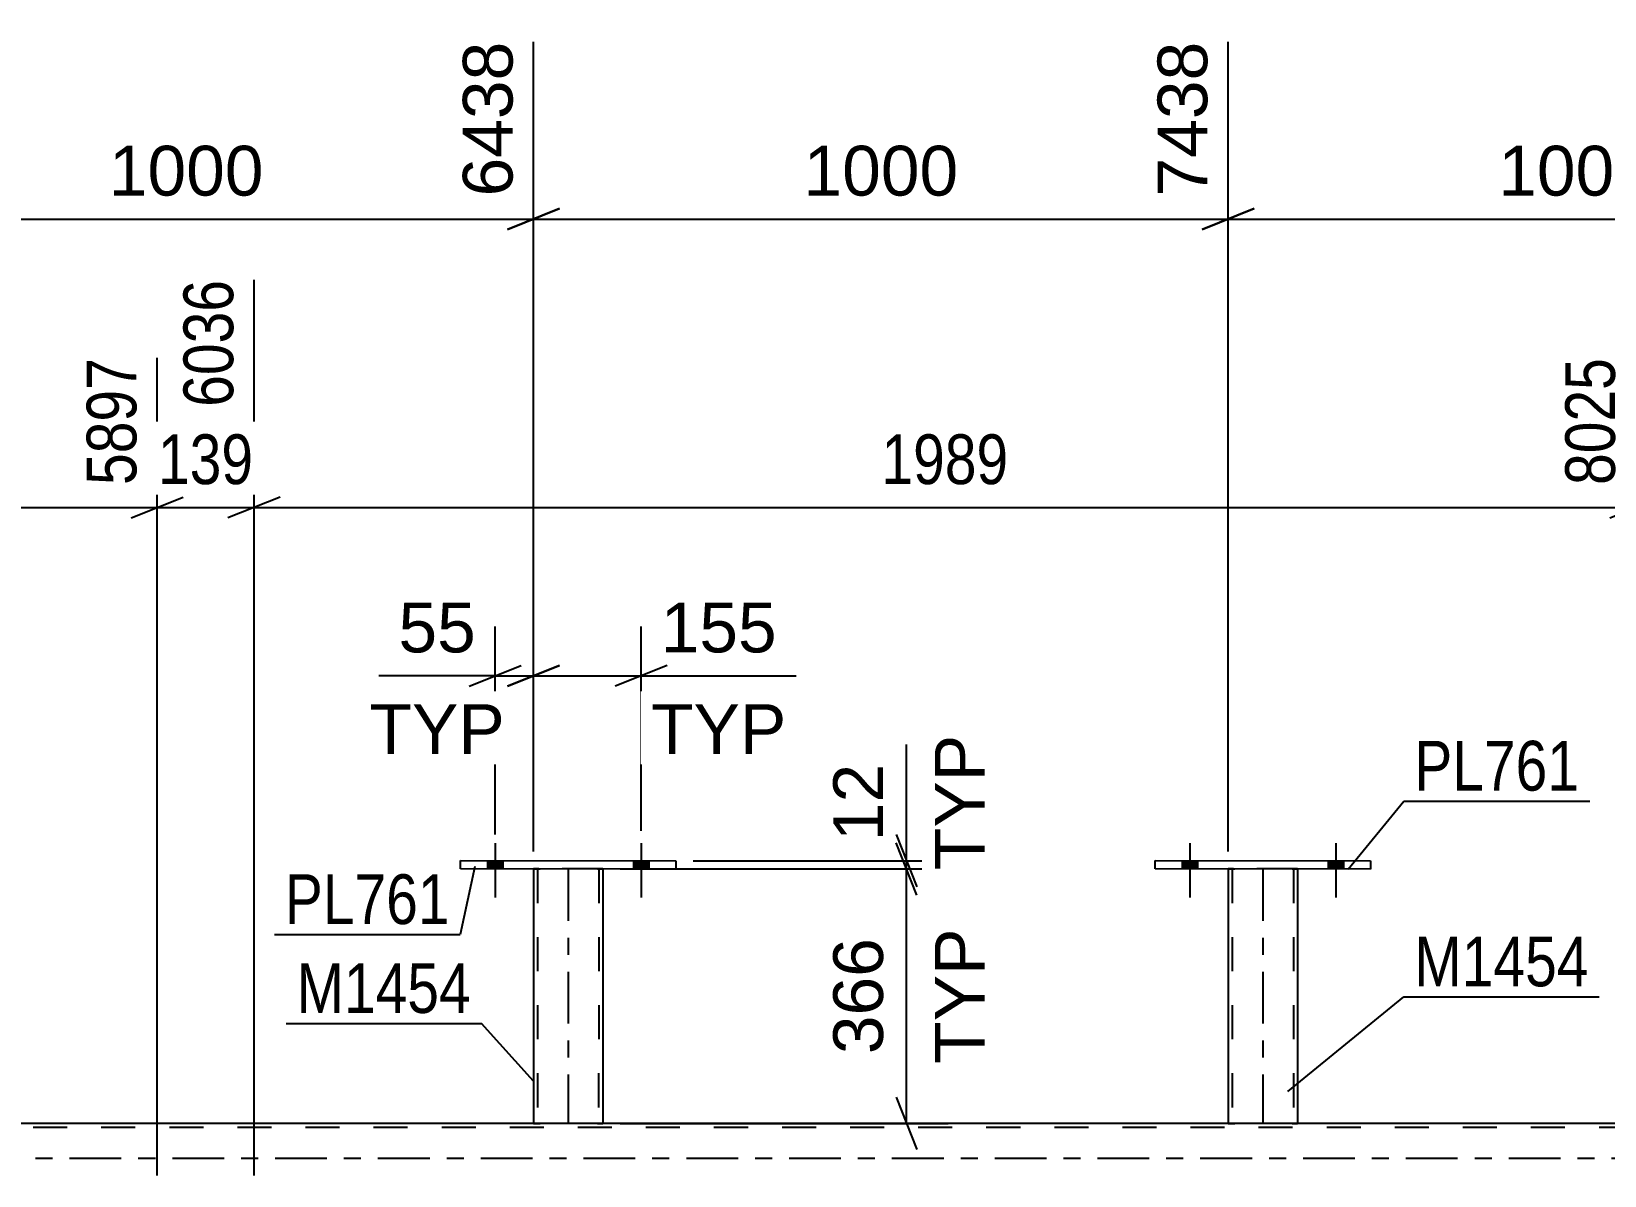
# Model space of a CAD drawing. Header units: millimetres. Extents: x 0 to 3377, y 0 to 1913.
# Drawn here: x 275 to 365.6, y 414.5 to 480.3 of the extents above; entities that cross this region are included whole.
import ezdxf

# ---------------------------------------------------------------- set-up
doc = ezdxf.new("R2010")
doc.units = ezdxf.units.MM
doc.linetypes.add('DXK_LINE_DOT2', pattern=[3.9198, 1.9599, -1.9599])
doc.linetypes.add('DXK_LINE_DOT3', pattern=[5.9187, 2.979, -0.9799, 0.9799, -0.9799])
doc.styles.add('Arial', font='ARIAL.TTF', dxfattribs={"height": 0.2})
doc.styles.add('Arial Narrow', font='ARIALN.TTF', dxfattribs={"height": 0.2})

# ---------------------------------------------------------------- blocks, each defined once
blk = doc.blocks.new('Part-203723820-3103 - 2969')
at = {"color": 7, "linetype": 'DXK_LINE_DOT2'}
for p, q in [((767.084, 417.268), (46.414, 417.268)), ((307.946, 417.508), (307.466, 417.508)), ((347.944, 417.508), (347.464, 417.508))]:
    blk.add_line(p, q, dxfattribs=at)
at = {"color": 2, "linetype": 'Continuous'}
for p, q in [((307.466, 417.508), (267.947, 417.508)), ((347.464, 417.508), (307.946, 417.508)), ((387.463, 417.508), (347.944, 417.508))]:
    blk.add_line(p, q, dxfattribs=at)
at = {"color": 7, "linetype": 'DXK_LINE_DOT3'}
blk.add_line((46.414, 415.508), (767.084, 415.508), dxfattribs=at)
blk = doc.blocks.new('Part-203723820-3477 - 2969')
at = {"color": 2, "linetype": 'Continuous'}
for p, q in [((339.749, 432.149), (339.749, 432.629)), ((339.749, 432.629), (352.149, 432.625)), ((352.149, 432.145), (339.749, 432.149)), ((352.149, 432.625), (352.149, 432.145))]:
    blk.add_line(p, q, dxfattribs=at)
blk = doc.blocks.new('Bolt-203723820-3070 - 2969')
at = {"linetype": 'Continuous'}
for points in [[(301.311, 432.149), (302.191, 432.148), (302.191, 432.628), (301.311, 432.629)], [(309.711, 432.146), (310.591, 432.146), (310.591, 432.626), (309.711, 432.626)]]:
    blk.add_hatch(color=1, dxfattribs=at).paths.add_polyline_path(points)
at = {"color": 1, "linetype": 'Continuous'}
for p, q in [((301.751, 433.628), (301.75, 430.508)), ((310.151, 433.626), (310.15, 430.506)), ((301.311, 432.629), (301.311, 432.149)), ((302.191, 432.628), (302.191, 432.148)), ((309.711, 432.626), (309.711, 432.146)), ((310.591, 432.626), (310.591, 432.146))]:
    blk.add_line(p, q, dxfattribs=at)
blk = doc.blocks.new('Bolt-203723820-3071 - 2969')
at = {"linetype": 'Continuous'}
for points in [[(301.311, 432.149), (302.191, 432.148), (302.191, 432.628), (301.311, 432.629)], [(309.711, 432.146), (310.591, 432.146), (310.591, 432.626), (309.711, 432.626)]]:
    blk.add_hatch(color=1, dxfattribs=at).paths.add_polyline_path(points)
at = {"color": 1, "linetype": 'Continuous'}
for p, q in [((301.751, 433.628), (301.75, 430.508)), ((310.151, 433.626), (310.15, 430.506)), ((301.311, 432.629), (301.311, 432.149)), ((302.191, 432.628), (302.191, 432.148)), ((309.711, 432.626), (309.711, 432.146)), ((310.591, 432.626), (310.591, 432.146))]:
    blk.add_line(p, q, dxfattribs=at)
blk = doc.blocks.new('Part-203723820-3337 - 2969')
at = {"color": 2, "linetype": 'Continuous'}
for p, q in [((299.751, 432.149), (299.751, 432.629)), ((299.751, 432.629), (312.151, 432.625)), ((312.151, 432.145), (299.751, 432.149)), ((312.151, 432.625), (312.151, 432.145))]:
    blk.add_line(p, q, dxfattribs=at)
blk = doc.blocks.new('Part-203723820-3434 - 2969')
at = {"color": 2, "linetype": 'Continuous'}
for p, q in [((303.951, 432.148), (303.946, 417.509)), ((307.951, 432.146), (307.946, 417.508)), ((303.983, 417.509), (303.946, 417.509)), ((304.087, 417.509), (303.983, 417.509)), ((304.242, 417.509), (304.087, 417.509)), ((307.65, 417.508), (304.242, 417.509)), ((307.805, 417.508), (307.65, 417.508)), ((307.909, 417.508), (307.805, 417.508)), ((307.946, 417.508), (307.909, 417.508))]:
    blk.add_line(p, q, dxfattribs=at)
at = {"color": 7, "linetype": 'DXK_LINE_DOT2'}
for p, q in [((303.951, 432.151), (303.951, 432.151)), ((303.951, 432.151), (303.951, 432.148)), ((303.951, 432.148), (303.951, 432.151)), ((303.987, 432.151), (303.951, 432.151)), ((303.951, 432.151), (303.987, 432.151)), ((304.091, 432.151), (303.987, 432.151)), ((303.987, 432.151), (304.091, 432.151)), ((304.247, 432.151), (304.091, 432.151)), ((304.091, 432.151), (304.247, 432.15)), ((304.191, 432.151), (304.186, 417.509)), ((304.191, 432.151), (304.191, 432.151)), ((304.209, 432.151), (304.191, 432.151)), ((304.191, 432.151), (304.209, 432.151)), ((304.261, 432.15), (304.209, 432.151)), ((304.209, 432.151), (304.261, 432.151)), ((307.654, 432.15), (304.247, 432.151)), ((307.654, 432.149), (304.247, 432.15)), ((304.261, 432.151), (304.339, 432.151)), ((307.562, 432.149), (304.261, 432.15)), ((307.64, 432.15), (304.339, 432.151)), ((307.64, 432.149), (307.562, 432.149)), ((307.64, 432.15), (307.692, 432.15)), ((307.692, 432.149), (307.64, 432.149)), ((307.81, 432.15), (307.654, 432.15)), ((307.654, 432.149), (307.81, 432.149)), ((307.692, 432.15), (307.711, 432.15)), ((307.711, 432.149), (307.692, 432.149)), ((307.711, 432.15), (307.706, 417.508)), ((307.711, 432.149), (307.711, 432.15)), ((307.914, 432.15), (307.81, 432.15)), ((307.81, 432.149), (307.914, 432.149)), ((307.951, 432.15), (307.914, 432.15)), ((307.914, 432.149), (307.951, 432.149)), ((307.951, 432.15), (307.951, 432.149)), ((307.951, 432.146), (307.951, 432.15)), ((307.951, 432.149), (307.951, 432.146)), ((303.946, 417.509), (303.983, 417.509)), ((303.983, 417.509), (304.087, 417.509)), ((304.087, 417.509), (304.242, 417.509)), ((304.186, 417.509), (304.204, 417.509)), ((304.186, 417.509), (304.204, 417.509)), ((307.558, 417.508), (304.204, 417.509)), ((304.204, 417.509), (304.242, 417.509)), ((307.65, 417.508), (304.242, 417.509)), ((304.242, 417.509), (304.256, 417.509)), ((304.256, 417.509), (304.334, 417.509)), ((307.636, 417.508), (304.334, 417.509)), ((307.636, 417.508), (307.558, 417.508)), ((307.688, 417.508), (307.636, 417.508)), ((307.636, 417.508), (307.688, 417.508)), ((307.65, 417.508), (307.805, 417.508)), ((307.706, 417.508), (307.688, 417.508)), ((307.688, 417.508), (307.706, 417.508)), ((307.805, 417.508), (307.909, 417.508)), ((307.909, 417.508), (307.946, 417.508))]:
    blk.add_line(p, q, dxfattribs=at)
at = {"color": 7, "linetype": 'DXK_LINE_DOT3'}
blk.add_line((305.951, 432.15), (305.946, 417.508), dxfattribs=at)
blk = doc.blocks.new('Part-203723820-3482 - 2969')
at = {"color": 2, "linetype": 'Continuous'}
for p, q in [((343.949, 432.148), (343.944, 417.509)), ((347.949, 432.146), (347.944, 417.508)), ((343.981, 417.509), (343.944, 417.509)), ((344.085, 417.509), (343.981, 417.509)), ((344.241, 417.509), (344.085, 417.509)), ((347.648, 417.508), (344.241, 417.509)), ((347.804, 417.508), (347.648, 417.508)), ((347.908, 417.508), (347.804, 417.508)), ((347.944, 417.508), (347.908, 417.508))]:
    blk.add_line(p, q, dxfattribs=at)
at = {"color": 7, "linetype": 'DXK_LINE_DOT2'}
for p, q in [((343.949, 432.151), (343.949, 432.151)), ((343.949, 432.151), (343.949, 432.148)), ((343.949, 432.148), (343.949, 432.151)), ((343.986, 432.151), (343.949, 432.151)), ((343.949, 432.151), (343.986, 432.151)), ((344.09, 432.151), (343.986, 432.151)), ((343.986, 432.151), (344.09, 432.151)), ((344.245, 432.151), (344.09, 432.151)), ((344.09, 432.151), (344.245, 432.15)), ((344.189, 432.151), (344.184, 417.509)), ((344.189, 432.151), (344.189, 432.151)), ((344.207, 432.15), (344.189, 432.151)), ((344.189, 432.151), (344.207, 432.151)), ((344.207, 432.151), (344.259, 432.151)), ((344.259, 432.15), (344.207, 432.15)), ((347.653, 432.15), (344.245, 432.151)), ((347.653, 432.149), (344.245, 432.15)), ((344.259, 432.151), (344.337, 432.151)), ((347.561, 432.149), (344.259, 432.15)), ((347.639, 432.15), (344.337, 432.151)), ((347.639, 432.149), (347.561, 432.149)), ((347.639, 432.15), (347.691, 432.15)), ((347.691, 432.149), (347.639, 432.149)), ((347.809, 432.15), (347.653, 432.15)), ((347.653, 432.149), (347.809, 432.149)), ((347.691, 432.15), (347.709, 432.15)), ((347.709, 432.149), (347.691, 432.149)), ((347.709, 432.15), (347.704, 417.508)), ((347.709, 432.149), (347.709, 432.15)), ((347.913, 432.15), (347.809, 432.15)), ((347.809, 432.149), (347.913, 432.149)), ((347.949, 432.15), (347.913, 432.15)), ((347.913, 432.149), (347.949, 432.149)), ((347.949, 432.15), (347.949, 432.149)), ((347.949, 432.146), (347.949, 432.15)), ((347.949, 432.149), (347.949, 432.146)), ((343.944, 417.509), (343.981, 417.509)), ((343.981, 417.509), (344.085, 417.509)), ((344.085, 417.509), (344.241, 417.509)), ((344.184, 417.509), (344.203, 417.509)), ((344.184, 417.509), (344.203, 417.509)), ((347.556, 417.508), (344.203, 417.509)), ((344.203, 417.509), (344.241, 417.509)), ((347.648, 417.508), (344.241, 417.509)), ((344.241, 417.509), (344.255, 417.509)), ((344.255, 417.509), (344.333, 417.509)), ((347.634, 417.508), (344.333, 417.509)), ((347.634, 417.508), (347.556, 417.508)), ((347.686, 417.508), (347.634, 417.508)), ((347.634, 417.508), (347.686, 417.508)), ((347.648, 417.508), (347.804, 417.508)), ((347.704, 417.508), (347.686, 417.508)), ((347.686, 417.508), (347.704, 417.508)), ((347.804, 417.508), (347.908, 417.508)), ((347.908, 417.508), (347.944, 417.508))]:
    blk.add_line(p, q, dxfattribs=at)
at = {"color": 7, "linetype": 'DXK_LINE_DOT3'}
blk.add_line((345.949, 432.15), (345.944, 417.508), dxfattribs=at)
blk = doc.blocks.new('Bolt-203723820-3515 - 2969')
at = {"linetype": 'Continuous'}
for points in [[(341.309, 432.149), (342.189, 432.148), (342.189, 432.628), (341.309, 432.629)], [(349.709, 432.146), (350.589, 432.146), (350.589, 432.626), (349.709, 432.626)]]:
    blk.add_hatch(color=1, dxfattribs=at).paths.add_polyline_path(points)
at = {"color": 1, "linetype": 'Continuous'}
for p, q in [((341.75, 433.628), (341.749, 430.508)), ((350.15, 433.626), (350.149, 430.506)), ((341.309, 432.629), (341.309, 432.149)), ((342.189, 432.628), (342.189, 432.148)), ((349.709, 432.626), (349.709, 432.146)), ((350.589, 432.626), (350.589, 432.146))]:
    blk.add_line(p, q, dxfattribs=at)
blk = doc.blocks.new('Bolt-203723820-3516 - 2969')
at = {"linetype": 'Continuous'}
for points in [[(341.309, 432.149), (342.189, 432.148), (342.189, 432.628), (341.309, 432.629)], [(349.709, 432.146), (350.589, 432.146), (350.589, 432.626), (349.709, 432.626)]]:
    blk.add_hatch(color=1, dxfattribs=at).paths.add_polyline_path(points)
at = {"color": 1, "linetype": 'Continuous'}
for p, q in [((341.75, 433.628), (341.749, 430.508)), ((350.15, 433.626), (350.149, 430.506)), ((341.309, 432.629), (341.309, 432.149)), ((342.189, 432.628), (342.189, 432.148)), ((349.709, 432.626), (349.709, 432.146)), ((350.589, 432.626), (350.589, 432.146))]:
    blk.add_line(p, q, dxfattribs=at)
blk = doc.blocks.new('StraightDimension-203723820-3660 - 2969')
at = {"color": 7, "linetype": 'Continuous'}
for p, q in [((303.951, 433.151), (303.951, 479.749)), ((343.949, 433.151), (343.949, 479.749)), ((305.451, 470.155), (302.451, 468.955)), ((342.449, 468.955), (345.449, 470.155)), ((303.951, 469.555), (343.949, 469.555))]:
    blk.add_line(p, q, dxfattribs=at)
at = {"color": 0}
blk.add_wipeout([(328.997, 470.305), (328.997, 474.505), (318.903, 474.505), (318.903, 470.305)], dxfattribs=at)
at = {"color": 3, "style": 'Arial'}
blk.add_text('1000', height=2.8652, dxfattribs=at).set_placement((319.503, 470.905))
at = {"color": 0, "linetype": 'Continuous'}
blk.add_wipeout([(343.349, 480.349), (339.149, 480.349), (339.149, 470.254), (343.349, 470.255)], dxfattribs=at)
at = {"color": 3, "linetype": 'Continuous', "style": 'Arial'}
blk.add_text('7438', height=2.8652, rotation=90.00021, dxfattribs=at).set_placement((342.749, 470.855))
blk = doc.blocks.new('StraightDimension-203723820-4379 - 2969')
at = {"color": 7, "linetype": 'Continuous'}
for p, q in [((287.865, 414.508), (287.865, 466.063)), ((367.424, 414.508), (367.424, 461.563)), ((289.365, 453.55), (286.365, 452.35)), ((287.865, 452.95), (367.424, 452.95)), ((365.924, 452.35), (368.924, 453.55))]:
    blk.add_line(p, q, dxfattribs=at)
at = {"color": 0}
blk.add_wipeout([(331.901, 453.7), (331.901, 457.9), (323.388, 457.9), (323.388, 453.7)], dxfattribs=at)
at = {"color": 3, "style": 'Arial Narrow'}
blk.add_text('1989', height=2.8633, dxfattribs=at).set_placement((323.988, 454.3))
at = {"color": 0, "linetype": 'Continuous'}
blk.add_wipeout([(366.824, 462.163), (362.624, 462.163), (362.624, 453.65), (366.824, 453.65)], dxfattribs=at)
at = {"color": 3, "linetype": 'Continuous', "style": 'Arial Narrow'}
blk.add_text('8025', height=2.8633, rotation=90.00021, dxfattribs=at).set_placement((366.224, 454.25))
blk = doc.blocks.new('StraightDimension-203723820-4677 - 2969')
at = {"color": 7, "linetype": 'Continuous'}
for p, q in [((326.028, 430.649), (324.828, 433.649)), ((308.951, 432.149), (327.828, 432.149)), ((325.428, 417.508), (325.428, 432.149)), ((324.828, 419.008), (326.028, 416.008)), ((308.946, 417.508), (327.828, 417.508))]:
    blk.add_line(p, q, dxfattribs=at)
at = {"color": 0}
blk.add_wipeout([(324.678, 428.764), (320.478, 428.764), (320.478, 420.893), (324.678, 420.893)], dxfattribs=at)
at = {"color": 0, "linetype": 'Continuous'}
blk.add_wipeout([(330.528, 429.316), (326.328, 429.316), (326.328, 420.341), (330.528, 420.341)], dxfattribs=at)
at = {"color": 3, "linetype": 'Continuous', "style": 'Arial'}
blk.add_text('TYP', height=2.8652, rotation=90.00021, dxfattribs=at).set_placement((329.928, 420.941))
at = {"color": 3, "style": 'Arial'}
blk.add_text('366', height=2.8652, rotation=90.00021, dxfattribs=at).set_placement((324.078, 421.493))
blk = doc.blocks.new('StraightDimension-203723820-4427 - 2969')
at = {"color": 7, "linetype": 'Continuous'}
for p, q in [((202.731, 414.508), (202.731, 466.063)), ((282.29, 414.508), (282.29, 461.563)), ((204.231, 453.55), (201.231, 452.35)), ((202.731, 452.95), (282.29, 452.95)), ((280.79, 452.35), (283.79, 453.55))]:
    blk.add_line(p, q, dxfattribs=at)
at = {"color": 0}
blk.add_wipeout([(246.767, 453.7), (246.767, 457.9), (238.254, 457.9), (238.254, 453.7)], dxfattribs=at)
at = {"color": 3, "style": 'Arial Narrow'}
blk.add_text('1989', height=2.8633, dxfattribs=at).set_placement((238.854, 454.3))
at = {"color": 0, "linetype": 'Continuous'}
blk.add_wipeout([(281.69, 462.163), (277.49, 462.163), (277.49, 453.65), (281.69, 453.65)], dxfattribs=at)
at = {"color": 3, "linetype": 'Continuous', "style": 'Arial Narrow'}
blk.add_text('5897', height=2.8633, rotation=90.00021, dxfattribs=at).set_placement((281.09, 454.25))
blk = doc.blocks.new('StraightDimension-203723820-3521 - 2969')
at = {"color": 7, "linetype": 'Continuous'}
for p, q in [((303.951, 433.151), (303.951, 446.114)), ((310.151, 434.34), (310.151, 446.114)), ((302.451, 442.664), (305.451, 443.864)), ((311.651, 443.864), (308.651, 442.664)), ((303.951, 443.264), (310.151, 443.264)), ((310.151, 443.264), (319.072, 443.264)), ((310.151, 443.264), (319.072, 443.264))]:
    blk.add_line(p, q, dxfattribs=at)
at = {"color": 0}
blk.add_wipeout([(318.547, 444.014), (318.547, 448.214), (310.676, 448.214), (310.676, 444.014)], dxfattribs=at)
at = {"color": 0, "linetype": 'Continuous'}
blk.add_wipeout([(319.099, 438.164), (319.099, 442.364), (310.124, 442.364), (310.124, 438.164)], dxfattribs=at)
at = {"color": 3, "style": 'Arial'}
blk.add_text('155', height=2.8652, dxfattribs=at).set_placement((311.276, 444.614))
at = {"color": 3, "linetype": 'Continuous', "style": 'Arial'}
blk.add_text('TYP', height=2.8652, dxfattribs=at).set_placement((310.724, 438.764))
blk = doc.blocks.new('StraightDimension-203723820-3525 - 2969')
at = {"color": 7, "linetype": 'Continuous'}
for p, q in [((301.751, 434.129), (301.751, 446.114)), ((303.951, 433.151), (303.951, 446.114)), ((300.251, 442.664), (303.251, 443.864)), ((305.451, 443.864), (302.451, 442.664)), ((301.751, 443.264), (295.054, 443.264)), ((301.751, 443.264), (295.054, 443.264)), ((301.751, 443.264), (303.951, 443.264))]:
    blk.add_line(p, q, dxfattribs=at)
at = {"color": 0}
blk.add_wipeout([(301.226, 444.014), (301.226, 448.214), (295.579, 448.214), (295.579, 444.014)], dxfattribs=at)
at = {"color": 0, "linetype": 'Continuous'}
blk.add_wipeout([(302.89, 438.164), (302.89, 442.364), (293.915, 442.364), (293.915, 438.164)], dxfattribs=at)
at = {"color": 3, "style": 'Arial'}
blk.add_text('55', height=2.8652, dxfattribs=at).set_placement((296.179, 444.614))
at = {"color": 3, "linetype": 'Continuous', "style": 'Arial'}
blk.add_text('TYP', height=2.8652, dxfattribs=at).set_placement((294.515, 438.764))
blk = doc.blocks.new('StraightDimension-203723820-3650 - 2969')
at = {"color": 7, "linetype": 'Continuous'}
for p, q in [((343.949, 433.151), (343.949, 479.749)), ((383.948, 433.151), (383.948, 479.749)), ((345.449, 470.155), (342.449, 468.955)), ((382.448, 468.955), (385.448, 470.155)), ((343.949, 469.555), (383.948, 469.555))]:
    blk.add_line(p, q, dxfattribs=at)
at = {"color": 0}
blk.add_wipeout([(368.996, 470.305), (368.996, 474.505), (358.901, 474.505), (358.901, 470.305)], dxfattribs=at)
at = {"color": 3, "style": 'Arial'}
blk.add_text('1000', height=2.8652, dxfattribs=at).set_placement((359.501, 470.905))
at = {"color": 0, "linetype": 'Continuous'}
blk.add_wipeout([(383.348, 480.349), (379.148, 480.349), (379.148, 470.254), (383.348, 470.255)], dxfattribs=at)
at = {"color": 3, "linetype": 'Continuous', "style": 'Arial'}
blk.add_text('8438', height=2.8652, rotation=90.00021, dxfattribs=at).set_placement((382.748, 470.855))
blk = doc.blocks.new('StraightDimension-203723820-3670 - 2969')
at = {"color": 7, "linetype": 'Continuous'}
for p, q in [((263.952, 433.151), (263.952, 479.749)), ((303.951, 433.151), (303.951, 479.749)), ((265.452, 470.155), (262.452, 468.955)), ((302.451, 468.955), (305.451, 470.155)), ((263.952, 469.555), (303.951, 469.555))]:
    blk.add_line(p, q, dxfattribs=at)
at = {"color": 0}
blk.add_wipeout([(288.999, 470.305), (288.999, 474.505), (278.904, 474.505), (278.904, 470.305)], dxfattribs=at)
at = {"color": 3, "style": 'Arial'}
blk.add_text('1000', height=2.8652, dxfattribs=at).set_placement((279.504, 470.905))
at = {"color": 0, "linetype": 'Continuous'}
blk.add_wipeout([(303.351, 480.349), (299.151, 480.349), (299.151, 470.254), (303.351, 470.255)], dxfattribs=at)
at = {"color": 3, "linetype": 'Continuous', "style": 'Arial'}
blk.add_text('6438', height=2.8652, rotation=90.00021, dxfattribs=at).set_placement((302.751, 470.855))
blk = doc.blocks.new('StraightDimension-203723820-4403 - 2969')
at = {"color": 7, "linetype": 'Continuous'}
for p, q in [((287.865, 414.508), (287.865, 466.063)), ((282.29, 414.508), (282.29, 461.563)), ((280.79, 452.35), (283.79, 453.55)), ((282.29, 452.95), (287.865, 452.95)), ((289.365, 453.55), (286.365, 452.35))]:
    blk.add_line(p, q, dxfattribs=at)
at = {"color": 0}
blk.add_wipeout([(288.42, 453.7), (288.42, 457.9), (281.735, 457.9), (281.735, 453.7)], dxfattribs=at)
at = {"color": 3, "style": 'Arial Narrow'}
blk.add_text('139', height=2.8633, dxfattribs=at).set_placement((282.335, 454.3))
at = {"color": 0, "linetype": 'Continuous'}
blk.add_wipeout([(287.265, 466.663), (283.065, 466.663), (283.065, 458.15), (287.265, 458.15)], dxfattribs=at)
at = {"color": 3, "linetype": 'Continuous', "style": 'Arial Narrow'}
blk.add_text('6036', height=2.8633, rotation=90.00021, dxfattribs=at).set_placement((286.665, 458.75))
blk = doc.blocks.new('StraightDimension-203723820-4669 - 2969')
at = {"color": 7, "linetype": 'Continuous'}
for p, q in [((325.428, 432.625), (325.428, 439.322)), ((325.428, 432.625), (325.428, 439.322)), ((324.828, 434.125), (326.028, 431.125)), ((326.028, 430.649), (324.828, 433.649)), ((308.951, 432.149), (327.828, 432.149)), ((313.151, 432.625), (327.828, 432.625)), ((325.428, 432.149), (325.428, 432.625))]:
    blk.add_line(p, q, dxfattribs=at)
at = {"color": 0, "linetype": 'Continuous'}
blk.add_wipeout([(330.528, 440.461), (326.328, 440.461), (326.328, 431.486), (330.528, 431.486)], dxfattribs=at)
at = {"color": 0}
blk.add_wipeout([(324.678, 438.797), (320.478, 438.797), (320.478, 433.15), (324.678, 433.15)], dxfattribs=at)
at = {"color": 3, "linetype": 'Continuous', "style": 'Arial'}
blk.add_text('TYP', height=2.8652, rotation=90.00021, dxfattribs=at).set_placement((329.928, 432.086))
at = {"color": 3, "style": 'Arial'}
blk.add_text('12', height=2.8652, rotation=90.00021, dxfattribs=at).set_placement((324.078, 433.75))
blk = doc.blocks.new('Mark-203723820-3473 - 2969')
at = {"color": 30, "linetype": 'Continuous'}
for p, q in [((350.866, 432.145), (354.067, 436.061)), ((354.067, 436.061), (364.771, 436.061))]:
    blk.add_line(p, q, dxfattribs=at)
at = {"color": 0}
blk.add_wipeout([(364.171, 436.661), (364.171, 439.661), (354.667, 439.661), (354.667, 436.661)], dxfattribs=at)
blk.add_wipeout([(364.171, 436.661), (364.171, 439.661), (354.667, 439.661), (354.667, 436.661)], dxfattribs=at)
at = {"color": 3, "style": 'Arial Narrow'}
blk.add_text('PL761', height=2.8633, dxfattribs=at).set_placement((354.667, 436.661))
blk = doc.blocks.new('Mark-203723820-3333 - 2969')
at = {"color": 30, "linetype": 'Continuous'}
for p in [(300.581, 432.283), (289.038, 428.38)]:
    blk.add_line(p, (299.742, 428.38), dxfattribs=at)
at = {"color": 0}
blk.add_wipeout([(299.142, 428.98), (299.142, 431.98), (289.638, 431.98), (289.638, 428.98)], dxfattribs=at)
blk.add_wipeout([(299.142, 428.98), (299.142, 431.98), (289.638, 431.98), (289.638, 428.98)], dxfattribs=at)
at = {"color": 3, "style": 'Arial Narrow'}
blk.add_text('PL761', height=2.8633, dxfattribs=at).set_placement((289.638, 428.98))
blk = doc.blocks.new('Mark-203723820-3430 - 2969')
at = {"color": 30, "linetype": 'Continuous'}
for p in [(289.709, 423.263), (303.947, 419.936)]:
    blk.add_line(p, (300.96, 423.263), dxfattribs=at)
at = {"color": 0}
blk.add_wipeout([(300.36, 423.863), (300.36, 426.863), (290.309, 426.863), (290.309, 423.863)], dxfattribs=at)
blk.add_wipeout([(300.36, 423.863), (300.36, 426.863), (290.309, 426.863), (290.309, 423.863)], dxfattribs=at)
at = {"color": 3, "style": 'Arial Narrow'}
blk.add_text('M1454', height=2.8633, dxfattribs=at).set_placement((290.309, 423.863))
blk = doc.blocks.new('Mark-203723820-3478 - 2969')
at = {"color": 30, "linetype": 'Continuous'}
for p, q in [((347.392, 419.348), (354.069, 424.797)), ((354.069, 424.797), (365.321, 424.797))]:
    blk.add_line(p, q, dxfattribs=at)
at = {"color": 0}
blk.add_wipeout([(364.721, 425.397), (364.721, 428.397), (354.669, 428.397), (354.669, 425.397)], dxfattribs=at)
blk.add_wipeout([(364.721, 425.397), (364.721, 428.397), (354.669, 428.397), (354.669, 425.397)], dxfattribs=at)
at = {"color": 3, "style": 'Arial Narrow'}
blk.add_text('M1454', height=2.8633, dxfattribs=at).set_placement((354.669, 425.397))

msp = doc.modelspace()

# ---------------------------------------------------------------- block references
for name in ['Bolt-203723820-3070 - 2969', 'Bolt-203723820-3071 - 2969', 'Bolt-203723820-3515 - 2969', 'Bolt-203723820-3516 - 2969', 'Part-203723820-3337 - 2969', 'Part-203723820-3434 - 2969', 'Part-203723820-3477 - 2969', 'Part-203723820-3482 - 2969', 'Part-203723820-3103 - 2969']:
    msp.add_blockref(name, (0, 0))

# ---------------------------------------------------------------- next in the draw order: block references
for name in ['StraightDimension-203723820-3660 - 2969', 'StraightDimension-203723820-4427 - 2969']:
    msp.add_blockref(name, (0, 0))

# ---------------------------------------------------------------- next in the draw order: block references
msp.add_blockref('StraightDimension-203723820-4379 - 2969', (0, 0))

# ---------------------------------------------------------------- next in the draw order: block references
for name in ['StraightDimension-203723820-3650 - 2969', 'StraightDimension-203723820-4677 - 2969', 'Mark-203723820-3478 - 2969']:
    msp.add_blockref(name, (0, 0))

# ---------------------------------------------------------------- next in the draw order: block references
for name in ['StraightDimension-203723820-3521 - 2969', 'Mark-203723820-3473 - 2969']:
    msp.add_blockref(name, (0, 0))

# ---------------------------------------------------------------- next in the draw order: block references
for name in ['StraightDimension-203723820-3525 - 2969', 'StraightDimension-203723820-4669 - 2969']:
    msp.add_blockref(name, (0, 0))

# ---------------------------------------------------------------- next in the draw order: block references
msp.add_blockref('StraightDimension-203723820-3670 - 2969', (0, 0))

# ---------------------------------------------------------------- next in the draw order: block references
msp.add_blockref('StraightDimension-203723820-4403 - 2969', (0, 0))

# ---------------------------------------------------------------- next in the draw order: block references
for name in ['Mark-203723820-3333 - 2969', 'Mark-203723820-3430 - 2969']:
    msp.add_blockref(name, (0, 0))

doc.saveas('drawing.dxf')
